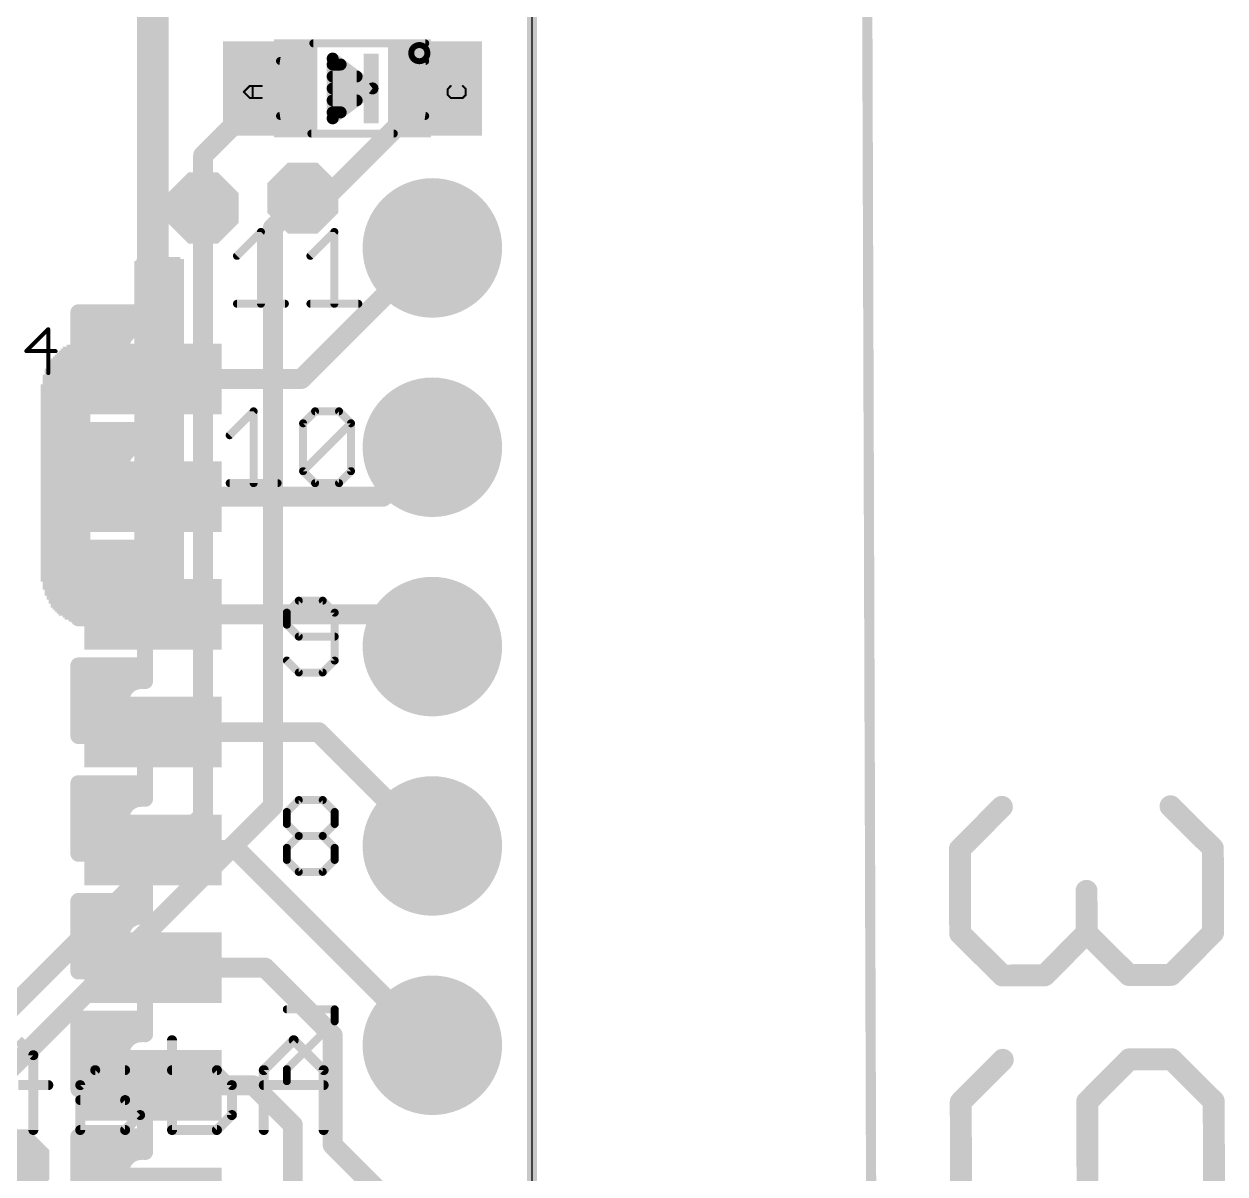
# Model space of a CAD drawing. Extents: x -8.4 to 31.7, y -7.2 to 47.3.
# Drawn here: x 16.39 to 31.69, y 21.22 to 35.87 of the extents above; entities that cross this region are included whole.
import ezdxf

# ---------------------------------------------------------------- set-up
doc = ezdxf.new("R2010")
doc.units = 0
for name, color, linetype in [('1', 12, 'CONTINUOUS'), ('16', 132, 'CONTINUOUS'), ('17', 110, 'CONTINUOUS'), ('18', 110, 'CONTINUOUS'), ('20', 53, 'CONTINUOUS'), ('21', 4, 'CONTINUOUS'), ('22', 6, 'CONTINUOUS'), ('51', 253, 'CONTINUOUS')]:
    doc.layers.add(name, color=color, linetype=linetype)

# ---------------------------------------------------------------- blocks, each defined once
blk = doc.blocks.new('RECT')
blk.add_solid([(-0.5, -0.5), (0.5, -0.5), (-0.5, 0.5), (0.5, 0.5)])
blk = doc.blocks.new('ROUNDP')
at = {"const_width": 0.5}
blk.add_lwpolyline([(0, -0.25, 1), (0, 0.25, 1), (0, -0.25)], format="xyb", dxfattribs=at)
blk = doc.blocks.new('OCTAGONV')
at = {"const_width": 0.5}
blk.add_lwpolyline([(-0.25, -0.1036), (-0.25, 0.1036), (-0.1036, 0.25), (0.1036, 0.25), (0.25, 0.1036), (0.25, -0.1036), (0.1036, -0.25), (-0.1036, -0.25), (-0.25, -0.1036), (-0.25, 0.1036)], dxfattribs=at)

msp = doc.modelspace()

# ---------------------------------------------------------------- linework, layer by layer
at = {"layer": '1', "const_width": 0.254}
for points in [[(21.59, 35.306), (21.59, 35.272)], [(21.624, 35.238), (21.59, 35.272)], [(21.624, 35.052), (21.624, 35.238)], [(18.669, 34.197), (19.524, 35.052)], [(20.227, 33.655), (21.624, 35.052)], [(18.669, 33.528), (18.669, 34.197)], [(19.939, 33.655), (20.227, 33.655)], [(19.92, 31.35), (21.59, 33.02)], [(19.92, 31.35), (18.03, 31.35)], [(20.96, 29.85), (21.59, 30.48)], [(18.03, 29.85), (20.96, 29.85)], [(18.03, 28.35), (21.18, 28.35)], [(21.18, 28.35), (21.59, 27.94)], [(18.03, 26.85), (20.14, 26.85)], [(20.14, 26.85), (21.59, 25.4)], [(21.59, 25.654), (21.59, 25.4)], [(18.03, 25.35), (19.1, 25.35)], [(19.1, 25.35), (21.59, 22.86)], [(18.03, 23.85), (19.457, 23.85)], [(19.457, 23.85), (20.32, 22.987)], [(20.32, 22.987), (20.32, 21.59)], [(18.03, 22.35), (19.306, 22.35)], [(19.306, 22.35), (19.812, 21.844)], [(19.812, 21.844), (19.812, 20.32)], [(20.32, 21.59), (21.59, 20.32)], [(16.742, 20.85), (16.256, 21.336)]]:
    msp.add_lwpolyline(points, dxfattribs=at)
at = {"layer": '1', "const_width": 0.127}
for points in [[(21.6535, 35.306, 1), (21.5265, 35.306)], [(21.6349, 35.3169, 1), (21.5451, 35.2271)], [(21.6875, 35.238, 1), (21.5605, 35.238)], [(21.5265, 35.272, 1), (21.6535, 35.272)], [(21.5791, 35.1931, 1), (21.6689, 35.2829)], [(19.5689, 35.0071, 1), (19.4791, 35.0969)], [(21.5605, 35.052, 1), (21.6875, 35.052)], [(21.6689, 35.0071, 1), (21.5791, 35.0969)], [(18.7325, 34.197, 1), (18.6055, 34.197)], [(18.6241, 34.2419, 1), (18.7139, 34.1521)], [(19.939, 33.7185, 1), (19.939, 33.5915)], [(20.1821, 33.6999, 1), (20.2719, 33.6101)], [(20.227, 33.5915, 1), (20.227, 33.7185)], [(18.6055, 33.528, 1), (18.7325, 33.528)], [(21.6349, 32.9751, 1), (21.5451, 33.0649)], [(18.03, 31.4135, 1), (18.03, 31.2865)], [(19.8751, 31.3949, 1), (19.9649, 31.3051)], [(19.92, 31.2865, 1), (19.92, 31.4135)], [(21.6349, 30.4351, 1), (21.5451, 30.5249)], [(18.03, 29.9135, 1), (18.03, 29.7865)], [(20.9151, 29.8949, 1), (21.0049, 29.8051)], [(20.96, 29.7865, 1), (20.96, 29.9135)], [(18.03, 28.4135, 1), (18.03, 28.2865)], [(21.2249, 28.3949, 1), (21.1351, 28.3051)], [(21.18, 28.2865, 1), (21.18, 28.4135)], [(21.5451, 27.8951, 1), (21.6349, 27.9849)], [(18.03, 26.9135, 1), (18.03, 26.7865)], [(20.1849, 26.8949, 1), (20.0951, 26.8051)], [(20.14, 26.7865, 1), (20.14, 26.9135)], [(21.6535, 25.654, 1), (21.5265, 25.654)], [(18.03, 25.4135, 1), (18.03, 25.2865)], [(19.1449, 25.3949, 1), (19.0551, 25.3051)], [(19.1, 25.2865, 1), (19.1, 25.4135)], [(21.5265, 25.4, 1), (21.6535, 25.4)], [(21.5451, 25.3551, 1), (21.6349, 25.4449)], [(18.03, 23.9135, 1), (18.03, 23.7865)], [(19.5019, 23.8949, 1), (19.4121, 23.8051)], [(19.457, 23.7865, 1), (19.457, 23.9135)], [(20.3835, 22.987, 1), (20.2565, 22.987)], [(20.2751, 22.9421, 1), (20.3649, 23.0319)], [(21.5451, 22.8151, 1), (21.6349, 22.9049)], [(18.03, 22.4135, 1), (18.03, 22.2865)], [(19.3509, 22.3949, 1), (19.2611, 22.3051)], [(19.306, 22.2865, 1), (19.306, 22.4135)], [(19.8755, 21.844, 1), (19.7485, 21.844)], [(19.7671, 21.7991, 1), (19.8569, 21.8889)], [(20.3649, 21.6349, 1), (20.2751, 21.5451)], [(20.2565, 21.59, 1), (20.3835, 21.59)]]:
    msp.add_lwpolyline(points, format="xyb", dxfattribs=at)
at = {"layer": '16', "const_width": 0.254}
for points in [[(19.939, 33.655), (19.558, 33.274)], [(18.669, 25.781), (18.669, 33.528)], [(19.558, 33.274), (19.558, 25.908)], [(19.558, 25.908), (15.24, 21.59)], [(18.669, 25.781), (13.589, 20.701)]]:
    msp.add_lwpolyline(points, dxfattribs=at)
at = {"layer": '16', "const_width": 0.127}
for points in [[(19.9839, 33.6101, 1), (19.8941, 33.6999)], [(18.7325, 33.528, 1), (18.6055, 33.528)], [(19.6215, 33.274, 1), (19.4945, 33.274)], [(19.5131, 33.3189, 1), (19.6029, 33.2291)], [(19.6029, 25.8631, 1), (19.5131, 25.9529)], [(18.7139, 25.7361, 1), (18.6241, 25.8259)], [(19.4945, 25.908, 1), (19.6215, 25.908)], [(18.6055, 25.781, 1), (18.7325, 25.781)]]:
    msp.add_lwpolyline(points, format="xyb", dxfattribs=at)
at = {"layer": '20'}
msp.add_line((22.86, 1.905), (22.86, 37.465), dxfattribs=at)
at = {"layer": '21'}
for points, const_width in [([(18.13, 39.4), (18.13, 32.1)], 0.2032), ([(20.828, 35.052), (20.32, 35.433)], 0.1524), ([(20.32, 35.433), (20.32, 34.671)], 0.1524), ([(20.32, 35.3568), (20.4216, 35.3568)], 0.1524), ([(20.32, 35.2044), (20.6248, 35.2044)], 0.1524), ([(20.32, 34.671), (20.828, 35.052)], 0.1524), ([(20.32, 35.052), (20.828, 35.052)], 0.1524), ([(20.32, 34.8996), (20.6248, 34.8996)], 0.1524), ([(20.32, 34.7472), (20.4216, 34.7472)], 0.1524), ([(19.1008, 32.9189), (19.4059, 33.224)], 0.1016), ([(19.4059, 33.224), (19.4059, 32.3088)], 0.1016), ([(20.0363, 32.9189), (20.3414, 33.224)], 0.1016), ([(20.3414, 33.224), (20.3414, 32.3088)], 0.1016), ([(19.1008, 32.3088), (19.7109, 32.3088)], 0.1016), ([(20.0363, 32.3088), (20.6464, 32.3088)], 0.1016), ([(19.0078, 30.6329), (19.3128, 30.938)], 0.1016), ([(19.3128, 30.938), (19.3128, 30.0228)], 0.1016), ([(19.9433, 30.7855), (20.0958, 30.938)], 0.1016), ([(20.0958, 30.938), (20.4009, 30.938)], 0.1016), ([(20.4009, 30.938), (20.5534, 30.7855)], 0.1016), ([(19.9433, 30.1753), (19.9433, 30.7855)], 0.1016), ([(19.9433, 30.1753), (20.5534, 30.7855)], 0.1016), ([(20.5534, 30.7855), (20.5534, 30.1753)], 0.1016), ([(20.0958, 30.0228), (19.9433, 30.1753)], 0.1016), ([(20.5534, 30.1753), (20.4009, 30.0228)], 0.1016), ([(19.0078, 30.0228), (19.6179, 30.0228)], 0.1016), ([(20.4009, 30.0228), (20.0958, 30.0228)], 0.1016), ([(19.8883, 28.525), (19.7358, 28.3725)], 0.1016), ([(20.1934, 28.525), (19.8883, 28.525)], 0.1016), ([(20.3459, 28.3725), (20.1934, 28.525)], 0.1016), ([(19.7358, 28.3725), (19.7358, 28.2199)], 0.1016), ([(20.3459, 27.7623), (20.3459, 28.3725)], 0.1016), ([(19.7358, 28.2199), (19.8883, 28.0674)], 0.1016), ([(19.8883, 28.0674), (20.3459, 28.0674)], 0.1016), ([(19.7358, 27.7623), (19.8883, 27.6098)], 0.1016), ([(20.1934, 27.6098), (20.3459, 27.7623)], 0.1016), ([(19.8883, 27.6098), (20.1934, 27.6098)], 0.1016), ([(19.7358, 25.8325), (19.8883, 25.985)], 0.1016), ([(19.8883, 25.985), (20.1934, 25.985)], 0.1016), ([(20.1934, 25.985), (20.3459, 25.8325)], 0.1016), ([(19.7358, 25.6799), (19.7358, 25.8325)], 0.1016), ([(20.3459, 25.8325), (20.3459, 25.6799)], 0.1016), ([(19.8883, 25.5274), (19.7358, 25.6799)], 0.1016), ([(20.3459, 25.6799), (20.1934, 25.5274)], 0.1016), ([(19.7358, 25.3749), (19.8883, 25.5274)], 0.1016), ([(19.8883, 25.5274), (20.1934, 25.5274)], 0.1016), ([(20.1934, 25.5274), (20.3459, 25.3749)], 0.1016), ([(19.7358, 25.2223), (19.7358, 25.3749)], 0.1016), ([(20.3459, 25.3749), (20.3459, 25.2223)], 0.1016), ([(19.8883, 25.0698), (19.7358, 25.2223)], 0.1016), ([(20.3459, 25.2223), (20.1934, 25.0698)], 0.1016), ([(20.1934, 25.0698), (19.8883, 25.0698)], 0.1016), ([(19.7358, 23.318), (20.3459, 23.318)], 0.1016), ([(20.3459, 23.318), (20.3459, 23.1654)], 0.1016), ([(20.3459, 23.1654), (19.7358, 22.5553)], 0.1016), ([(19.7358, 22.5553), (19.7358, 22.4028)], 0.1016)]:
    msp.add_lwpolyline(points, dxfattribs=dict(at, const_width=const_width))
for points, const_width in [([(20.3429, 35.4635, 1), (20.2971, 35.4025)], 0.0762), ([(20.3581, 35.433, 1), (20.2819, 35.433)], 0.0762), ([(20.32, 35.3949, 1), (20.32, 35.3187)], 0.0762), ([(20.4216, 35.3187, 1), (20.4216, 35.3949)], 0.0762), ([(20.32, 35.2425, 1), (20.32, 35.1663)], 0.0762), ([(20.6248, 35.1663, 1), (20.6248, 35.2425)], 0.0762), ([(20.32, 35.0901, 1), (20.32, 35.0139)], 0.0762), ([(20.8509, 35.0215, 1), (20.8051, 35.0825)], 0.0762), ([(20.8051, 35.0215, 1), (20.8509, 35.0825)], 0.0762), ([(20.828, 35.0139, 1), (20.828, 35.0901)], 0.0762), ([(20.32, 34.9377, 1), (20.32, 34.8615)], 0.0762), ([(20.6248, 34.8615, 1), (20.6248, 34.9377)], 0.0762), ([(20.32, 34.7853, 1), (20.32, 34.7091)], 0.0762), ([(20.2971, 34.7015, 1), (20.3429, 34.6405)], 0.0762), ([(20.4216, 34.7091, 1), (20.4216, 34.7853)], 0.0762), ([(20.2819, 34.671, 1), (20.3581, 34.671)], 0.0762), ([(19.4313, 33.224, 1), (19.3805, 33.224)], 0.0508), ([(19.4238, 33.206, 1), (19.3879, 33.2419)], 0.0508), ([(20.3668, 33.224, 1), (20.316, 33.224)], 0.0508), ([(20.3593, 33.206, 1), (20.3234, 33.2419)], 0.0508), ([(19.0828, 32.9369, 1), (19.1188, 32.901)], 0.0508), ([(20.0184, 32.9369, 1), (20.0543, 32.901)], 0.0508), ([(19.1008, 32.3342, 1), (19.1008, 32.2834)], 0.0508), ([(19.3805, 32.3088, 1), (19.4313, 32.3088)], 0.0508), ([(19.7109, 32.2834, 1), (19.7109, 32.3342)], 0.0508), ([(20.0363, 32.3342, 1), (20.0363, 32.2834)], 0.0508), ([(20.316, 32.3088, 1), (20.3668, 32.3088)], 0.0508), ([(20.6464, 32.2834, 1), (20.6464, 32.3342)], 0.0508), ([(18.0792, 32.1, 1), (18.1808, 32.1)], 0.1016), ([(19.3382, 30.938, 1), (19.2874, 30.938)], 0.0508), ([(19.3308, 30.92, 1), (19.2949, 30.9559)], 0.0508), ([(20.0958, 30.9634, 1), (20.0958, 30.9126)], 0.0508), ([(20.1138, 30.92, 1), (20.0778, 30.9559)], 0.0508), ([(20.4188, 30.9559, 1), (20.3829, 30.92)], 0.0508), ([(20.4009, 30.9126, 1), (20.4009, 30.9634)], 0.0508), ([(19.9687, 30.7855, 1), (19.9179, 30.7855)], 0.0508), ([(19.9253, 30.8034, 1), (19.9612, 30.7675)], 0.0508), ([(20.5788, 30.7855, 1), (20.528, 30.7855)], 0.0508), ([(20.5714, 30.7675, 1), (20.5354, 30.8034)], 0.0508), ([(20.5354, 30.7675, 1), (20.5714, 30.8034)], 0.0508), ([(18.9898, 30.6509, 1), (19.0257, 30.615)], 0.0508), ([(19.9612, 30.1933, 1), (19.9253, 30.1574)], 0.0508), ([(19.9253, 30.1933, 1), (19.9612, 30.1574)], 0.0508), ([(19.9179, 30.1753, 1), (19.9687, 30.1753)], 0.0508), ([(20.528, 30.1753, 1), (20.5788, 30.1753)], 0.0508), ([(20.5714, 30.1574, 1), (20.5354, 30.1933)], 0.0508), ([(19.0078, 30.0482, 1), (19.0078, 29.9974)], 0.0508), ([(19.2874, 30.0228, 1), (19.3382, 30.0228)], 0.0508), ([(19.6179, 29.9974, 1), (19.6179, 30.0482)], 0.0508), ([(20.0958, 30.0482, 1), (20.0958, 29.9974)], 0.0508), ([(20.0778, 30.0048, 1), (20.1138, 30.0408)], 0.0508), ([(20.3829, 30.0408, 1), (20.4188, 30.0048)], 0.0508), ([(20.4009, 29.9974, 1), (20.4009, 30.0482)], 0.0508), ([(19.8883, 28.5504, 1), (19.8883, 28.4996)], 0.0508), ([(19.9063, 28.507, 1), (19.8704, 28.5429)], 0.0508), ([(20.2114, 28.5429, 1), (20.1754, 28.507)], 0.0508), ([(20.1934, 28.4996, 1), (20.1934, 28.5504)], 0.0508), ([(19.7612, 28.3725, 1), (19.7104, 28.3725)], 0.0508), ([(19.7178, 28.3904, 1), (19.7538, 28.3545)], 0.0508), ([(20.3713, 28.3725, 1), (20.3205, 28.3725)], 0.0508), ([(20.328, 28.3545, 1), (20.3639, 28.3904)], 0.0508), ([(19.7538, 28.2379, 1), (19.7178, 28.202)], 0.0508), ([(19.7104, 28.2199, 1), (19.7612, 28.2199)], 0.0508), ([(19.8883, 28.0928, 1), (19.8883, 28.042)], 0.0508), ([(19.8704, 28.0494, 1), (19.9063, 28.0854)], 0.0508), ([(20.3459, 28.042, 1), (20.3459, 28.0928)], 0.0508), ([(19.7538, 27.7803, 1), (19.7178, 27.7444)], 0.0508), ([(20.3205, 27.7623, 1), (20.3713, 27.7623)], 0.0508), ([(20.3639, 27.7444, 1), (20.328, 27.7803)], 0.0508), ([(19.8883, 27.6352, 1), (19.8883, 27.5844)], 0.0508), ([(19.8704, 27.5918, 1), (19.9063, 27.6278)], 0.0508), ([(20.1754, 27.6278, 1), (20.2114, 27.5918)], 0.0508), ([(20.1934, 27.5844, 1), (20.1934, 27.6352)], 0.0508), ([(19.8883, 26.0104, 1), (19.8883, 25.9596)], 0.0508), ([(19.9063, 25.967, 1), (19.8704, 26.0029)], 0.0508), ([(20.2114, 26.0029, 1), (20.1754, 25.967)], 0.0508), ([(20.1934, 25.9596, 1), (20.1934, 26.0104)], 0.0508), ([(19.7612, 25.8325, 1), (19.7104, 25.8325)], 0.0508), ([(19.7178, 25.8504, 1), (19.7538, 25.8145)], 0.0508), ([(20.3713, 25.8325, 1), (20.3205, 25.8325)], 0.0508), ([(20.328, 25.8145, 1), (20.3639, 25.8504)], 0.0508), ([(19.7538, 25.6979, 1), (19.7178, 25.662)], 0.0508), ([(20.3639, 25.662, 1), (20.328, 25.6979)], 0.0508), ([(19.7104, 25.6799, 1), (19.7612, 25.6799)], 0.0508), ([(19.8883, 25.5528, 1), (19.8883, 25.502)], 0.0508), ([(19.9063, 25.5094, 1), (19.8704, 25.5454)], 0.0508), ([(19.8704, 25.5094, 1), (19.9063, 25.5454)], 0.0508), ([(20.2114, 25.5454, 1), (20.1754, 25.5094)], 0.0508), ([(20.1754, 25.5454, 1), (20.2114, 25.5094)], 0.0508), ([(20.1934, 25.502, 1), (20.1934, 25.5528)], 0.0508), ([(20.3205, 25.6799, 1), (20.3713, 25.6799)], 0.0508), ([(19.7612, 25.3749, 1), (19.7104, 25.3749)], 0.0508), ([(19.7178, 25.3928, 1), (19.7538, 25.3569)], 0.0508), ([(20.3713, 25.3749, 1), (20.3205, 25.3749)], 0.0508), ([(20.328, 25.3569, 1), (20.3639, 25.3928)], 0.0508), ([(19.7538, 25.2403, 1), (19.7178, 25.2044)], 0.0508), ([(20.3639, 25.2044, 1), (20.328, 25.2403)], 0.0508), ([(19.7104, 25.2223, 1), (19.7612, 25.2223)], 0.0508), ([(19.8883, 25.0952, 1), (19.8883, 25.0444)], 0.0508), ([(19.8704, 25.0518, 1), (19.9063, 25.0878)], 0.0508), ([(20.1754, 25.0878, 1), (20.2114, 25.0518)], 0.0508), ([(20.1934, 25.0444, 1), (20.1934, 25.0952)], 0.0508), ([(20.3205, 25.2223, 1), (20.3713, 25.2223)], 0.0508), ([(19.7358, 23.3434, 1), (19.7358, 23.2926)], 0.0508), ([(20.3713, 23.318, 1), (20.3205, 23.318)], 0.0508), ([(20.3459, 23.2926, 1), (20.3459, 23.3434)], 0.0508), ([(20.3205, 23.1654, 1), (20.3713, 23.1654)], 0.0508), ([(20.3639, 23.1475, 1), (20.328, 23.1834)], 0.0508), ([(19.7612, 22.5553, 1), (19.7104, 22.5553)], 0.0508), ([(19.7178, 22.5733, 1), (19.7538, 22.5374)], 0.0508), ([(19.7104, 22.4028, 1), (19.7612, 22.4028)], 0.0508)]:
    msp.add_lwpolyline(points, format="xyb", dxfattribs=dict(at, const_width=const_width))
at = {"layer": '22', "const_width": 0.127}
for points in [[(16.506, 22.7338), (16.3154, 22.9245)], [(18.2728, 22.9245), (18.2728, 21.7805)], [(19.8236, 22.9245), (19.4422, 22.5432)], [(20.2049, 22.5432), (19.8236, 22.9245)], [(16.506, 21.7805), (16.506, 22.7338)], [(17.2941, 22.5432), (17.1035, 22.3525)], [(17.6754, 22.5432), (17.2941, 22.5432)], [(18.8448, 22.5432), (18.2728, 22.5432)], [(19.0355, 22.3525), (18.8448, 22.5432)], [(19.4422, 22.5432), (19.4422, 21.7805)], [(20.2049, 21.7805), (20.2049, 22.5432)], [(16.6967, 22.3525), (16.3154, 22.3525)], [(17.1035, 22.3525), (17.1035, 21.7805)], [(19.0355, 21.9712), (19.0355, 22.3525)], [(20.2049, 22.3525), (19.4422, 22.3525)], [(17.6754, 22.1618), (17.1035, 22.1618)], [(17.8661, 21.9712), (17.6754, 22.1618)], [(17.6754, 21.7805), (17.8661, 21.9712)], [(18.8448, 21.7805), (19.0355, 21.9712)], [(17.1035, 21.7805), (17.6754, 21.7805)], [(18.2728, 21.7805), (18.8448, 21.7805)]]:
    msp.add_lwpolyline(points, dxfattribs=at)
at = {"layer": '22', "const_width": 0.0635}
for points in [[(18.3046, 22.9245, 1), (18.2411, 22.9245)], [(19.846, 22.9469, 1), (19.8011, 22.902)], [(19.846, 22.902, 1), (19.8011, 22.9469)], [(16.5378, 22.7338, 1), (16.4743, 22.7338)], [(16.4836, 22.7114, 1), (16.5285, 22.7563)], [(17.2941, 22.5749, 1), (17.2941, 22.5114)], [(17.3166, 22.5207, 1), (17.2717, 22.5656)], [(17.6754, 22.5114, 1), (17.6754, 22.5749)], [(18.2728, 22.5749, 1), (18.2728, 22.5114)], [(18.8673, 22.5656, 1), (18.8224, 22.5207)], [(18.8448, 22.5114, 1), (18.8448, 22.5749)], [(19.474, 22.5432, 1), (19.4105, 22.5432)], [(19.4198, 22.5656, 1), (19.4647, 22.5207)], [(20.2366, 22.5432, 1), (20.1731, 22.5432)], [(20.1824, 22.5207, 1), (20.2273, 22.5656)], [(16.6967, 22.3207, 1), (16.6967, 22.3842)], [(17.1352, 22.3525, 1), (17.0717, 22.3525)], [(17.081, 22.3749, 1), (17.1259, 22.33)], [(19.0672, 22.3525, 1), (19.0037, 22.3525)], [(19.013, 22.33, 1), (19.0579, 22.3749)], [(19.4422, 22.3842, 1), (19.4422, 22.3207)], [(20.2049, 22.3207, 1), (20.2049, 22.3842)], [(17.1035, 22.1936, 1), (17.1035, 22.1301)], [(17.6979, 22.1843, 1), (17.653, 22.1394)], [(17.6754, 22.1301, 1), (17.6754, 22.1936)], [(17.8886, 21.9487, 1), (17.8436, 21.9936)], [(17.8436, 21.9487, 1), (17.8886, 21.9936)], [(19.0037, 21.9712, 1), (19.0672, 21.9712)], [(19.0579, 21.9487, 1), (19.013, 21.9936)], [(16.4743, 21.7805, 1), (16.5378, 21.7805)], [(17.0717, 21.7805, 1), (17.1352, 21.7805)], [(17.1035, 21.8122, 1), (17.1035, 21.7488)], [(17.653, 21.803, 1), (17.6979, 21.758)], [(17.6754, 21.7488, 1), (17.6754, 21.8122)], [(18.2411, 21.7805, 1), (18.3046, 21.7805)], [(18.2728, 21.8122, 1), (18.2728, 21.7488)], [(18.8224, 21.803, 1), (18.8673, 21.758)], [(18.8448, 21.7488, 1), (18.8448, 21.8122)], [(19.4105, 21.7805, 1), (19.474, 21.7805)], [(20.1731, 21.7805, 1), (20.2366, 21.7805)]]:
    msp.add_lwpolyline(points, format="xyb", dxfattribs=at)
at = {"layer": '51'}
for points, const_width in [([(22.86, 1.905), (22.86, 44.749)], 0.13), ([(27.1214, 39.3863), (27.248, 0.1463)], 0.13), ([(17.93, 38.85), (17.93, 32)], 0.2032), ([(20.074, 35.627), (21.499, 35.627)], 0.1016), ([(19.1865, 35.0071), (19.2628, 35.0834)], 0.0254), ([(19.2628, 35.0834), (19.4153, 35.0834)], 0.0254), ([(19.3009, 34.9308), (19.3009, 35.0834)], 0.0254), ([(21.8246, 35.0834), (21.7865, 35.0452)], 0.0254), ([(21.7865, 35.0452), (21.7865, 34.969)], 0.0254), ([(22.0153, 35.0452), (21.9772, 35.0834)], 0.0254), ([(22.0153, 34.969), (22.0153, 35.0452)], 0.0254), ([(19.2628, 34.9308), (19.1865, 35.0071)], 0.0254), ([(19.4153, 34.9308), (19.2628, 34.9308)], 0.0254), ([(21.7865, 34.969), (21.8246, 34.9308)], 0.0254), ([(21.8246, 34.9308), (21.9772, 34.9308)], 0.0254), ([(21.9772, 34.9308), (22.0153, 34.969)], 0.0254), ([(21.099, 34.477), (20.049, 34.477)], 0.1016), ([(17.08, 31.3), (17.08, 32.2)], 0.2032), ([(17.08, 32.2), (17.88, 32.2)], 0.2032), ([(17.88, 32.2), (17.88, 32)], 0.2032), ([(16.6963, 31.9847), (16.4167, 31.705)], 0.0508), ([(16.6963, 31.4254), (16.6963, 31.9847)], 0.0508), ([(16.4167, 31.705), (16.7896, 31.705)], 0.0508), ([(17.88, 31.5), (17.88, 31.3)], 0.2032), ([(17.93, 31.5), (17.93, 30.5)], 0.2032), ([(17.88, 31.3), (17.08, 31.3)], 0.2032), ([(17.08, 29.8), (17.08, 30.7)], 0.2032), ([(17.08, 30.7), (17.88, 30.7)], 0.2032), ([(17.88, 30.7), (17.88, 30.5)], 0.2032), ([(17.88, 30), (17.88, 29.8)], 0.2032), ([(17.93, 30), (17.93, 29)], 0.2032), ([(17.88, 29.8), (17.08, 29.8)], 0.2032), ([(17.08, 28.3), (17.08, 29.2)], 0.2032), ([(17.08, 29.2), (17.88, 29.2)], 0.2032), ([(17.88, 29.2), (17.88, 29)], 0.2032), ([(17.88, 28.5), (17.88, 28.3)], 0.2032), ([(17.93, 28.5), (17.93, 27.5)], 0.2032), ([(17.88, 28.3), (17.08, 28.3)], 0.2032), ([(17.08, 26.8), (17.08, 27.7)], 0.2032), ([(17.08, 27.7), (17.88, 27.7)], 0.2032), ([(17.88, 27.7), (17.88, 27.5)], 0.2032), ([(17.88, 27), (17.88, 26.8)], 0.2032), ([(17.93, 27), (17.93, 26)], 0.2032), ([(17.88, 26.8), (17.08, 26.8)], 0.2032), ([(17.08, 25.3), (17.08, 26.2)], 0.2032), ([(17.08, 26.2), (17.88, 26.2)], 0.2032), ([(17.88, 26.2), (17.88, 26)], 0.2032), ([(28.3115, 25.3591), (28.8469, 25.8982)], 0.2794), ([(30.9958, 25.9057), (31.5349, 25.3703)], 0.2794), ([(17.88, 25.5), (17.88, 25.3)], 0.2032), ([(17.93, 25.5), (17.93, 24.5)], 0.2032), ([(28.3153, 24.2846), (28.3115, 25.3591)], 0.2794), ([(31.5349, 25.3703), (31.5386, 24.2959)], 0.2794), ([(17.88, 25.3), (17.08, 25.3)], 0.2032), ([(29.927, 24.2903), (29.9251, 24.8275)], 0.2794), ([(17.08, 23.8), (17.08, 24.7)], 0.2032), ([(17.08, 24.7), (17.88, 24.7)], 0.2032), ([(17.88, 24.7), (17.88, 24.5)], 0.2032), ([(28.8544, 23.7493), (28.3153, 24.2846)], 0.2794), ([(29.927, 24.2903), (29.3916, 23.7512)], 0.2794), ([(30.4661, 23.7549), (29.927, 24.2903)], 0.2794), ([(31.5386, 24.2959), (31.0033, 23.7568)], 0.2794), ([(17.88, 24), (17.88, 23.8)], 0.2032), ([(17.93, 24), (17.93, 23)], 0.2032), ([(17.88, 23.8), (17.08, 23.8)], 0.2032), ([(29.3916, 23.7512), (28.8544, 23.7493)], 0.2794), ([(31.0033, 23.7568), (30.4661, 23.7549)], 0.2794), ([(17.08, 22.3), (17.08, 23.2)], 0.2032), ([(17.08, 23.2), (17.88, 23.2)], 0.2032), ([(17.88, 23.2), (17.88, 23)], 0.2032), ([(28.8581, 22.6754), (28.3228, 22.1363)], 0.2794), ([(30.4698, 22.6811), (29.9345, 22.142)], 0.2794), ([(31.007, 22.6829), (30.4698, 22.6811)], 0.2794), ([(31.5461, 22.1476), (31.007, 22.6829)], 0.2794), ([(17.88, 22.5), (17.88, 22.3)], 0.2032), ([(17.93, 22.5), (17.93, 21.5)], 0.2032), ([(17.88, 22.3), (17.08, 22.3)], 0.2032), ([(28.3228, 22.1363), (28.3265, 21.0619)], 0.2794), ([(29.9345, 22.142), (29.9401, 20.5303)], 0.2794), ([(31.5499, 21.0732), (31.5461, 22.1476)], 0.2794), ([(17.08, 20.8), (17.08, 21.7)], 0.2032), ([(17.08, 21.7), (17.88, 21.7)], 0.2032), ([(17.88, 21.7), (17.88, 21.5)], 0.2032)]:
    msp.add_lwpolyline(points, dxfattribs=dict(at, const_width=const_width))
for points, const_width in [([(20.074, 35.6524, 1), (20.074, 35.6016)], 0.0508), ([(21.499, 35.6016, 1), (21.499, 35.6524)], 0.0508), ([(21.424, 35.399, 1), (21.424, 35.605, 1), (21.424, 35.399)], 0.0762), ([(19.649, 34.702, 0.8571), (19.649, 35.402)], 0.1016), ([(19.6529, 35.4271, 1), (19.6451, 35.3769)], 0.0508), ([(21.499, 35.402, 0.8571), (21.499, 34.702)], 0.1016), ([(21.5029, 35.3769, 1), (21.4951, 35.4271)], 0.0508), ([(19.2628, 35.0897, 1), (19.2628, 35.077)], 0.0127), ([(19.2673, 35.0789, 1), (19.2583, 35.0878)], 0.0127), ([(19.3073, 35.0834, 1), (19.2946, 35.0834)], 0.0127), ([(19.4153, 35.077, 1), (19.4153, 35.0897)], 0.0127), ([(21.7929, 35.0452, 1), (21.7802, 35.0452)], 0.0127), ([(21.782, 35.0497, 1), (21.791, 35.0407)], 0.0127), ([(21.8291, 35.0789, 1), (21.8201, 35.0878)], 0.0127), ([(21.9817, 35.0878, 1), (21.9727, 35.0789)], 0.0127), ([(22.0217, 35.0452, 1), (22.0089, 35.0452)], 0.0127), ([(22.0108, 35.0407, 1), (22.0198, 35.0497)], 0.0127), ([(19.191, 35.0116, 1), (19.182, 35.0026)], 0.0127), ([(19.182, 35.0116, 1), (19.191, 35.0026)], 0.0127), ([(19.2628, 34.9372, 1), (19.2628, 34.9245)], 0.0127), ([(19.2583, 34.9263, 1), (19.2673, 34.9353)], 0.0127), ([(19.2946, 34.9308, 1), (19.3073, 34.9308)], 0.0127), ([(19.4153, 34.9245, 1), (19.4153, 34.9372)], 0.0127), ([(21.791, 34.9734, 1), (21.782, 34.9645)], 0.0127), ([(21.7802, 34.969, 1), (21.7929, 34.969)], 0.0127), ([(21.8246, 34.9372, 1), (21.8246, 34.9245)], 0.0127), ([(21.8201, 34.9263, 1), (21.8291, 34.9353)], 0.0127), ([(21.9727, 34.9353, 1), (21.9817, 34.9263)], 0.0127), ([(21.9772, 34.9245, 1), (21.9772, 34.9372)], 0.0127), ([(22.0089, 34.969, 1), (22.0217, 34.969)], 0.0127), ([(22.0198, 34.9645, 1), (22.0108, 34.9734)], 0.0127), ([(19.6451, 34.7271, 1), (19.6529, 34.6769)], 0.0508), ([(21.4951, 34.6769, 1), (21.5029, 34.7271)], 0.0508), ([(20.049, 34.5024, 1), (20.049, 34.4516)], 0.0508), ([(21.099, 34.4516, 1), (21.099, 34.5024)], 0.0508), ([(17.1308, 32.2, 1), (17.0292, 32.2)], 0.1016), ([(17.08, 32.2508, 1), (17.08, 32.1492)], 0.1016), ([(17.9308, 32.2, 1), (17.8292, 32.2)], 0.1016), ([(17.88, 32.1492, 1), (17.88, 32.2508)], 0.1016), ([(16.709, 31.9847, 1), (16.6836, 31.9847)], 0.0254), ([(16.7053, 31.9757, 1), (16.6874, 31.9937)], 0.0254), ([(17.88, 32, 0.4142), (17.63, 31.75)], 0.2032), ([(17.8292, 32, 1), (17.9308, 32)], 0.1016), ([(17.8792, 32, 1), (17.9808, 32)], 0.1016), ([(17.88, 31.9492, 1), (17.88, 32.0508)], 0.1016), ([(17.63, 31.75, 0.4142), (17.88, 31.5)], 0.2032), ([(17.6808, 31.75, 1), (17.5792, 31.75)], 0.1016), ([(16.4167, 31.7177, 1), (16.4167, 31.6923)], 0.0254), ([(16.4077, 31.714, 1), (16.4257, 31.6961)], 0.0254), ([(16.7896, 31.6923, 1), (16.7896, 31.7177)], 0.0254), ([(17.5792, 31.75, 1), (17.6808, 31.75)], 0.1016), ([(17.9308, 31.5, 1), (17.8292, 31.5)], 0.1016), ([(17.9808, 31.5, 1), (17.8792, 31.5)], 0.1016), ([(17.88, 31.4492, 1), (17.88, 31.5508)], 0.1016), ([(16.6836, 31.4254, 1), (16.709, 31.4254)], 0.0254), ([(17.08, 31.3508, 1), (17.08, 31.2492)], 0.1016), ([(17.88, 31.2492, 1), (17.88, 31.3508)], 0.1016), ([(17.0292, 31.3, 1), (17.1308, 31.3)], 0.1016), ([(17.8292, 31.3, 1), (17.9308, 31.3)], 0.1016), ([(17.1308, 30.7, 1), (17.0292, 30.7)], 0.1016), ([(17.08, 30.7508, 1), (17.08, 30.6492)], 0.1016), ([(17.9308, 30.7, 1), (17.8292, 30.7)], 0.1016), ([(17.88, 30.6492, 1), (17.88, 30.7508)], 0.1016), ([(17.88, 30.5, 0.4142), (17.63, 30.25)], 0.2032), ([(17.8292, 30.5, 1), (17.9308, 30.5)], 0.1016), ([(17.8792, 30.5, 1), (17.9808, 30.5)], 0.1016), ([(17.88, 30.4492, 1), (17.88, 30.5508)], 0.1016), ([(17.63, 30.25, 0.4142), (17.88, 30)], 0.2032), ([(17.6808, 30.25, 1), (17.5792, 30.25)], 0.1016), ([(17.5792, 30.25, 1), (17.6808, 30.25)], 0.1016), ([(17.9308, 30, 1), (17.8292, 30)], 0.1016), ([(17.9808, 30, 1), (17.8792, 30)], 0.1016), ([(17.88, 29.9492, 1), (17.88, 30.0508)], 0.1016), ([(17.08, 29.8508, 1), (17.08, 29.7492)], 0.1016), ([(17.0292, 29.8, 1), (17.1308, 29.8)], 0.1016), ([(17.8292, 29.8, 1), (17.9308, 29.8)], 0.1016), ([(17.88, 29.7492, 1), (17.88, 29.8508)], 0.1016), ([(17.1308, 29.2, 1), (17.0292, 29.2)], 0.1016), ([(17.08, 29.2508, 1), (17.08, 29.1492)], 0.1016), ([(17.9308, 29.2, 1), (17.8292, 29.2)], 0.1016), ([(17.88, 29.1492, 1), (17.88, 29.2508)], 0.1016), ([(17.88, 29, 0.4142), (17.63, 28.75)], 0.2032), ([(17.88, 28.9492, 1), (17.88, 29.0508)], 0.1016), ([(17.8292, 29, 1), (17.9308, 29)], 0.1016), ([(17.8792, 29, 1), (17.9808, 29)], 0.1016), ([(17.63, 28.75, 0.4142), (17.88, 28.5)], 0.2032), ([(17.6808, 28.75, 1), (17.5792, 28.75)], 0.1016), ([(17.5792, 28.75, 1), (17.6808, 28.75)], 0.1016), ([(17.9308, 28.5, 1), (17.8292, 28.5)], 0.1016), ([(17.9808, 28.5, 1), (17.8792, 28.5)], 0.1016), ([(17.88, 28.4492, 1), (17.88, 28.5508)], 0.1016), ([(17.08, 28.3508, 1), (17.08, 28.2492)], 0.1016), ([(17.0292, 28.3, 1), (17.1308, 28.3)], 0.1016), ([(17.8292, 28.3, 1), (17.9308, 28.3)], 0.1016), ([(17.88, 28.2492, 1), (17.88, 28.3508)], 0.1016), ([(17.1308, 27.7, 1), (17.0292, 27.7)], 0.1016), ([(17.08, 27.7508, 1), (17.08, 27.6492)], 0.1016), ([(17.9308, 27.7, 1), (17.8292, 27.7)], 0.1016), ([(17.88, 27.6492, 1), (17.88, 27.7508)], 0.1016), ([(17.88, 27.5, 0.4142), (17.63, 27.25)], 0.2032), ([(17.8292, 27.5, 1), (17.9308, 27.5)], 0.1016), ([(17.8792, 27.5, 1), (17.9808, 27.5)], 0.1016), ([(17.88, 27.4492, 1), (17.88, 27.5508)], 0.1016), ([(17.63, 27.25, 0.4142), (17.88, 27)], 0.2032), ([(17.6808, 27.25, 1), (17.5792, 27.25)], 0.1016), ([(17.5792, 27.25, 1), (17.6808, 27.25)], 0.1016), ([(17.9308, 27, 1), (17.8292, 27)], 0.1016), ([(17.9808, 27, 1), (17.8792, 27)], 0.1016), ([(17.88, 26.9492, 1), (17.88, 27.0508)], 0.1016), ([(17.08, 26.8508, 1), (17.08, 26.7492)], 0.1016), ([(17.0292, 26.8, 1), (17.1308, 26.8)], 0.1016), ([(17.8292, 26.8, 1), (17.9308, 26.8)], 0.1016), ([(17.88, 26.7492, 1), (17.88, 26.8508)], 0.1016), ([(17.1308, 26.2, 1), (17.0292, 26.2)], 0.1016), ([(17.08, 26.2508, 1), (17.08, 26.1492)], 0.1016), ([(17.9308, 26.2, 1), (17.8292, 26.2)], 0.1016), ([(17.88, 26.1492, 1), (17.88, 26.2508)], 0.1016), ([(17.88, 26, 0.4142), (17.63, 25.75)], 0.2032), ([(17.8292, 26, 1), (17.9308, 26)], 0.1016), ([(17.8792, 26, 1), (17.9808, 26)], 0.1016), ([(17.88, 25.9492, 1), (17.88, 26.0508)], 0.1016), ([(28.8965, 25.849, 1), (28.7973, 25.9474)], 0.1397), ([(31.045, 25.9552, 1), (30.9466, 25.8561)], 0.1397), ([(17.63, 25.75, 0.4142), (17.88, 25.5)], 0.2032), ([(17.6808, 25.75, 1), (17.5792, 25.75)], 0.1016), ([(17.5792, 25.75, 1), (17.6808, 25.75)], 0.1016), ([(17.9308, 25.5, 1), (17.8292, 25.5)], 0.1016), ([(17.9808, 25.5, 1), (17.8792, 25.5)], 0.1016), ([(17.88, 25.4492, 1), (17.88, 25.5508)], 0.1016), ([(28.3814, 25.3593, 1), (28.2417, 25.3588)], 0.1397), ([(28.262, 25.4083, 1), (28.3611, 25.3099)], 0.1397), ([(31.6047, 25.3706, 1), (31.465, 25.3701)], 0.1397), ([(31.4857, 25.3208, 1), (31.5841, 25.4199)], 0.1397), ([(17.08, 25.3508, 1), (17.08, 25.2492)], 0.1016), ([(17.0292, 25.3, 1), (17.1308, 25.3)], 0.1016), ([(17.8292, 25.3, 1), (17.9308, 25.3)], 0.1016), ([(17.88, 25.2492, 1), (17.88, 25.3508)], 0.1016), ([(29.9949, 24.8277, 1), (29.8552, 24.8272)], 0.1397), ([(17.1308, 24.7, 1), (17.0292, 24.7)], 0.1016), ([(17.08, 24.7508, 1), (17.08, 24.6492)], 0.1016), ([(17.9308, 24.7, 1), (17.8292, 24.7)], 0.1016), ([(17.88, 24.6492, 1), (17.88, 24.7508)], 0.1016), ([(17.88, 24.5, 0.4142), (17.63, 24.25)], 0.2032), ([(17.8292, 24.5, 1), (17.9308, 24.5)], 0.1016), ([(17.8792, 24.5, 1), (17.9808, 24.5)], 0.1016), ([(17.88, 24.4492, 1), (17.88, 24.5508)], 0.1016), ([(17.63, 24.25, 0.4142), (17.88, 24)], 0.2032), ([(17.6808, 24.25, 1), (17.5792, 24.25)], 0.1016), ([(28.2454, 24.2844, 1), (28.3851, 24.2849)], 0.1397), ([(28.3645, 24.3342, 1), (28.2661, 24.2351)], 0.1397), ([(29.9762, 24.3398, 1), (29.8777, 24.2407)], 0.1397), ([(29.8571, 24.29, 1), (29.9968, 24.2905)], 0.1397), ([(29.9765, 24.241, 1), (29.8774, 24.3395)], 0.1397), ([(31.4688, 24.2956, 1), (31.6085, 24.2961)], 0.1397), ([(31.5882, 24.2467, 1), (31.4891, 24.3451)], 0.1397), ([(17.5792, 24.25, 1), (17.6808, 24.25)], 0.1016), ([(17.9308, 24, 1), (17.8292, 24)], 0.1016), ([(17.9808, 24, 1), (17.8792, 24)], 0.1016), ([(17.88, 23.9492, 1), (17.88, 24.0508)], 0.1016), ([(17.08, 23.8508, 1), (17.08, 23.7492)], 0.1016), ([(17.88, 23.7492, 1), (17.88, 23.8508)], 0.1016), ([(28.8541, 23.8191, 1), (28.8546, 23.6794)], 0.1397), ([(29.3919, 23.6813, 1), (29.3914, 23.821)], 0.1397), ([(30.4658, 23.8248, 1), (30.4663, 23.6851)], 0.1397), ([(30.4168, 23.7053, 1), (30.5153, 23.8045)], 0.1397), ([(30.9537, 23.806, 1), (31.0528, 23.7076)], 0.1397), ([(31.0035, 23.6869, 1), (31.003, 23.8266)], 0.1397), ([(17.0292, 23.8, 1), (17.1308, 23.8)], 0.1016), ([(17.8292, 23.8, 1), (17.9308, 23.8)], 0.1016), ([(28.8052, 23.6997, 1), (28.9036, 23.7988)], 0.1397), ([(29.342, 23.8004, 1), (29.4412, 23.7019)], 0.1397), ([(17.1308, 23.2, 1), (17.0292, 23.2)], 0.1016), ([(17.08, 23.2508, 1), (17.08, 23.1492)], 0.1016), ([(17.9308, 23.2, 1), (17.8292, 23.2)], 0.1016), ([(17.88, 23.1492, 1), (17.88, 23.2508)], 0.1016), ([(17.88, 23, 0.4142), (17.63, 22.75)], 0.2032), ([(17.8292, 23, 1), (17.9308, 23)], 0.1016), ([(17.8792, 23, 1), (17.9808, 23)], 0.1016), ([(17.88, 22.9492, 1), (17.88, 23.0508)], 0.1016), ([(17.63, 22.75, 0.4142), (17.88, 22.5)], 0.2032), ([(17.6808, 22.75, 1), (17.5792, 22.75)], 0.1016), ([(17.5792, 22.75, 1), (17.6808, 22.75)], 0.1016), ([(28.9077, 22.6262, 1), (28.8086, 22.7247)], 0.1397), ([(30.4696, 22.7509, 1), (30.47, 22.6112)], 0.1397), ([(30.5194, 22.6318, 1), (30.4202, 22.7303)], 0.1397), ([(31.0562, 22.7325, 1), (30.9578, 22.6334)], 0.1397), ([(31.0073, 22.6131, 1), (31.0068, 22.7528)], 0.1397), ([(17.9308, 22.5, 1), (17.8292, 22.5)], 0.1016), ([(17.9808, 22.5, 1), (17.8792, 22.5)], 0.1016), ([(17.88, 22.4492, 1), (17.88, 22.5508)], 0.1016), ([(17.08, 22.3508, 1), (17.08, 22.2492)], 0.1016), ([(17.0292, 22.3, 1), (17.1308, 22.3)], 0.1016), ([(17.8292, 22.3, 1), (17.9308, 22.3)], 0.1016), ([(17.88, 22.2492, 1), (17.88, 22.3508)], 0.1016), ([(28.3926, 22.1366, 1), (28.2529, 22.1361)], 0.1397), ([(28.2732, 22.1856, 1), (28.3724, 22.0871)], 0.1397), ([(30.0043, 22.1422, 1), (29.8646, 22.1417)], 0.1397), ([(29.8849, 22.1912, 1), (29.984, 22.0927)], 0.1397), ([(31.616, 22.1478, 1), (31.4763, 22.1473)], 0.1397), ([(31.4969, 22.098, 1), (31.5953, 22.1972)], 0.1397), ([(17.1308, 21.7, 1), (17.0292, 21.7)], 0.1016), ([(17.08, 21.7508, 1), (17.08, 21.6492)], 0.1016), ([(17.9308, 21.7, 1), (17.8292, 21.7)], 0.1016), ([(17.88, 21.6492, 1), (17.88, 21.7508)], 0.1016), ([(17.88, 21.5, 0.4142), (17.63, 21.25)], 0.2032), ([(17.88, 21.4492, 1), (17.88, 21.5508)], 0.1016), ([(17.8292, 21.5, 1), (17.9308, 21.5)], 0.1016), ([(17.8792, 21.5, 1), (17.9808, 21.5)], 0.1016), ([(17.63, 21.25, 0.4142), (17.88, 21)], 0.2032), ([(17.6808, 21.25, 1), (17.5792, 21.25)], 0.1016), ([(17.5792, 21.25, 1), (17.6808, 21.25)], 0.1016)]:
    msp.add_lwpolyline(points, format="xyb", dxfattribs=dict(at, const_width=const_width))

# ---------------------------------------------------------------- block references
at = {"layer": '1'}
for p, xscale, yscale, rotation in [((19.524, 35.052), 1.2, 1.2, 270), ((21.624, 35.052), 1.2, 1.2, 270), ((18.03, 31.35), 1.75, 0.9, 180), ((18.03, 29.85), 1.75, 0.9, 180), ((18.03, 28.35), 1.75, 0.9, 180), ((18.03, 26.85), 1.75, 0.9, 180), ((18.03, 25.35), 1.75, 0.9, 180), ((18.03, 23.85), 1.75, 0.9, 180), ((18.03, 22.35), 1.75, 0.9, 180), ((18.03, 20.85), 1.75, 0.9, 180)]:
    msp.add_blockref('RECT', p, dxfattribs=dict(at, xscale=xscale, yscale=yscale, rotation=rotation))
at = {"layer": '17', "xscale": 1.778, "yscale": 1.778}
for p in [(21.59, 33.02), (21.59, 33.02), (21.59, 30.48), (21.59, 30.48), (21.59, 27.94), (21.59, 27.94), (21.59, 25.4), (21.59, 25.4), (21.59, 22.86), (21.59, 22.86)]:
    msp.add_blockref('ROUNDP', p, dxfattribs=at)
at = {"layer": '18', "xscale": 0.9064, "yscale": 0.9064}
for p in [(18.669, 33.528), (18.669, 33.528), (19.939, 33.655), (19.939, 33.655), (16.256, 21.336), (16.256, 21.336)]:
    msp.add_blockref('OCTAGONV', p, dxfattribs=at)
at = {"layer": '21', "xscale": 0.889, "yscale": 0.1905, "rotation": 270}
msp.add_blockref('RECT', (20.8098, 35.052), dxfattribs=at)
at = {"layer": '22', "yscale": 0.0254, "rotation": 180}
for p, xscale in [((18.1229, 32.893), 0.508), ((18.1102, 32.8422), 0.635), ((18.1102, 32.8168), 0.635), ((18.1102, 32.7914), 0.635), ((18.1102, 32.766), 0.635), ((18.1102, 32.7406), 0.635), ((18.1229, 32.8676), 0.6096), ((18.1102, 32.7152), 0.635), ((18.1102, 32.6898), 0.635), ((18.1102, 32.6644), 0.635), ((18.1102, 32.639), 0.635), ((18.1102, 32.6136), 0.635), ((18.1102, 32.5882), 0.635), ((18.1102, 32.5628), 0.635), ((18.1102, 32.5374), 0.635), ((18.1102, 32.512), 0.635), ((18.1102, 32.4866), 0.635), ((18.1102, 32.4612), 0.635), ((18.1102, 32.4358), 0.635), ((18.1102, 32.4104), 0.635), ((18.1102, 32.385), 0.635), ((18.1102, 32.3596), 0.635), ((18.1102, 32.3342), 0.635), ((18.1102, 32.3088), 0.635), ((18.1102, 32.2834), 0.635), ((18.1102, 32.258), 0.635), ((18.1102, 32.2326), 0.635), ((18.1102, 32.2072), 0.635), ((18.1102, 32.1818), 0.635), ((18.1102, 32.1564), 0.635), ((18.1102, 32.131), 0.635), ((18.1102, 32.1056), 0.635), ((18.1102, 32.0802), 0.635), ((18.1102, 32.0548), 0.635), ((18.1102, 32.0294), 0.635), ((18.1102, 32.004), 0.635), ((18.1102, 31.9786), 0.635), ((17.2974, 31.8262), 0.4826), ((17.2847, 31.8516), 0.2032), ((18.1102, 31.9532), 0.635), ((18.1102, 31.9278), 0.635), ((18.1102, 31.9024), 0.635), ((18.1102, 31.877), 0.635), ((18.1102, 31.8516), 0.635), ((18.1102, 31.8262), 0.635), ((17.6149, 31.6738), 1.6256), ((17.6276, 31.6992), 1.6002), ((17.3101, 31.7246), 0.9144), ((17.2974, 31.75), 0.8382), ((17.2974, 31.7754), 0.7366), ((17.2974, 31.8008), 0.635), ((18.1102, 31.8008), 0.635), ((18.1102, 31.7754), 0.635), ((18.1102, 31.75), 0.635), ((18.1102, 31.7246), 0.635), ((17.5514, 31.5214), 1.7526), ((17.5641, 31.5722), 1.7272), ((17.5641, 31.5468), 1.7272), ((17.5768, 31.5976), 1.7018), ((17.5895, 31.623), 1.6764), ((17.6022, 31.6484), 1.651), ((17.526, 31.3944), 1.8034), ((17.526, 31.369), 1.8034), ((17.5387, 31.4706), 1.778), ((17.5387, 31.4452), 1.778), ((17.5387, 31.4198), 1.778), ((17.5514, 31.496), 1.7526), ((17.5133, 31.2674), 1.8288), ((17.5133, 31.242), 1.8288), ((16.9545, 31.2166), 0.7112), ((17.526, 31.3436), 1.8034), ((17.526, 31.3182), 1.8034), ((17.526, 31.2928), 1.8034), ((18.0086, 31.2166), 0.8382), ((16.9418, 31.1912), 0.6858), ((16.9291, 31.1658), 0.6604), ((16.9291, 31.1404), 0.6604), ((16.9164, 31.115), 0.635), ((16.9164, 31.0896), 0.635), ((16.9164, 31.0642), 0.635), ((18.0467, 31.1912), 0.762), ((18.0594, 31.1658), 0.7366), ((18.0848, 31.1404), 0.6858), ((18.1102, 31.115), 0.635), ((18.1102, 31.0896), 0.635), ((18.1102, 31.0642), 0.635), ((16.9164, 31.0388), 0.635), ((16.9164, 31.0134), 0.635), ((16.9164, 30.988), 0.635), ((16.9164, 30.9626), 0.635), ((16.9164, 30.9372), 0.635), ((16.9164, 30.9118), 0.635), ((18.1102, 31.0388), 0.635), ((18.1102, 31.0134), 0.635), ((18.1102, 30.988), 0.635), ((18.1102, 30.9626), 0.635), ((18.1102, 30.9372), 0.635), ((18.1102, 30.9118), 0.635), ((16.9164, 30.8864), 0.635), ((16.9164, 30.861), 0.635), ((16.9164, 30.8356), 0.635), ((16.9164, 30.8102), 0.635), ((16.9164, 30.7848), 0.635), ((16.9164, 30.7594), 0.635), ((18.1102, 30.8864), 0.635), ((18.1102, 30.861), 0.635), ((18.1102, 30.8356), 0.635), ((18.1102, 30.8102), 0.635), ((18.1102, 30.7848), 0.635), ((18.1102, 30.7594), 0.635), ((16.9164, 30.734), 0.635), ((16.9164, 30.7086), 0.635), ((16.9164, 30.6832), 0.635), ((16.9164, 30.6578), 0.635), ((16.9164, 30.6324), 0.635), ((16.9164, 30.607), 0.635), ((18.1102, 30.734), 0.635), ((18.1102, 30.7086), 0.635), ((18.1102, 30.6832), 0.635), ((18.1102, 30.6578), 0.635), ((18.1102, 30.6324), 0.635), ((18.1102, 30.607), 0.635), ((16.9164, 30.5816), 0.635), ((16.9164, 30.5562), 0.635), ((16.9164, 30.5308), 0.635), ((16.9164, 30.5054), 0.635), ((16.9164, 30.48), 0.635), ((16.9164, 30.4546), 0.635), ((18.1102, 30.5816), 0.635), ((18.1102, 30.5562), 0.635), ((18.1102, 30.5308), 0.635), ((18.1102, 30.5054), 0.635), ((18.1102, 30.48), 0.635), ((18.1102, 30.4546), 0.635), ((16.9164, 30.4292), 0.635), ((16.9164, 30.4038), 0.635), ((16.9164, 30.3784), 0.635), ((16.9164, 30.353), 0.635), ((16.9164, 30.3276), 0.635), ((16.9164, 30.3022), 0.635), ((18.1102, 30.4292), 0.635), ((18.1102, 30.4038), 0.635), ((18.1102, 30.3784), 0.635), ((18.1102, 30.353), 0.635), ((18.1102, 30.3276), 0.635), ((18.1102, 30.3022), 0.635), ((16.9164, 30.2768), 0.635), ((16.9164, 30.2514), 0.635), ((16.9164, 30.226), 0.635), ((16.9164, 30.2006), 0.635), ((16.9164, 30.1752), 0.635), ((16.9164, 30.1498), 0.635), ((18.1102, 30.2768), 0.635), ((18.1102, 30.2514), 0.635), ((18.1102, 30.226), 0.635), ((18.1102, 30.2006), 0.635), ((18.1102, 30.1752), 0.635), ((18.1102, 30.1498), 0.635), ((16.9164, 30.1244), 0.635), ((16.9164, 30.099), 0.635), ((16.9164, 30.0736), 0.635), ((16.9164, 30.0482), 0.635), ((16.9164, 30.0228), 0.635), ((16.9164, 29.9974), 0.635), ((18.1102, 30.1244), 0.635), ((18.1102, 30.099), 0.635), ((18.1102, 30.0736), 0.635), ((18.1102, 30.0482), 0.635), ((18.1102, 30.0228), 0.635), ((18.1102, 29.9974), 0.635), ((16.9164, 29.972), 0.635), ((16.9164, 29.9466), 0.635), ((16.9164, 29.9212), 0.635), ((16.9164, 29.8958), 0.635), ((16.9164, 29.8704), 0.635), ((16.9164, 29.845), 0.635), ((18.1102, 29.972), 0.635), ((18.1102, 29.9466), 0.635), ((18.1102, 29.9212), 0.635), ((18.1102, 29.8958), 0.635), ((18.1102, 29.8704), 0.635), ((18.1102, 29.845), 0.635), ((16.9164, 29.8196), 0.635), ((16.9164, 29.7942), 0.635), ((16.9164, 29.7688), 0.635), ((16.9164, 29.7434), 0.635), ((16.9164, 29.718), 0.635), ((16.9164, 29.6926), 0.635), ((18.1102, 29.8196), 0.635), ((18.1102, 29.7942), 0.635), ((18.1102, 29.7688), 0.635), ((18.1102, 29.7434), 0.635), ((18.1102, 29.718), 0.635), ((18.1102, 29.6926), 0.635), ((16.9164, 29.6672), 0.635), ((16.9164, 29.6418), 0.635), ((16.9164, 29.6164), 0.635), ((16.9164, 29.591), 0.635), ((16.9164, 29.5656), 0.635), ((16.9164, 29.5402), 0.635), ((18.1102, 29.6672), 0.635), ((18.1102, 29.6418), 0.635), ((18.1102, 29.6164), 0.635), ((18.1102, 29.591), 0.635), ((18.1102, 29.5656), 0.635), ((18.1102, 29.5402), 0.635), ((16.9164, 29.5148), 0.635), ((16.9164, 29.4894), 0.635), ((16.9164, 29.464), 0.635), ((16.9164, 29.4386), 0.635), ((16.9164, 29.4132), 0.635), ((16.9164, 29.3878), 0.635), ((18.1102, 29.5148), 0.635), ((18.1102, 29.4894), 0.635), ((18.1102, 29.464), 0.635), ((18.1102, 29.4386), 0.635), ((18.1102, 29.4132), 0.635), ((18.1102, 29.3878), 0.635), ((16.9164, 29.3624), 0.635), ((16.9164, 29.337), 0.635), ((16.9164, 29.3116), 0.635), ((16.9164, 29.2862), 0.635), ((16.9164, 29.2608), 0.635), ((16.9164, 29.2354), 0.635), ((18.1102, 29.3624), 0.635), ((18.1102, 29.337), 0.635), ((18.1102, 29.3116), 0.635), ((18.1102, 29.2862), 0.635), ((18.1102, 29.2608), 0.635), ((18.1102, 29.2354), 0.635), ((16.9164, 29.21), 0.635), ((16.9164, 29.1846), 0.635), ((16.9164, 29.1592), 0.635), ((16.9164, 29.1338), 0.635), ((16.9164, 29.1084), 0.635), ((16.9164, 29.083), 0.635), ((18.1102, 29.21), 0.635), ((18.1102, 29.1846), 0.635), ((18.1102, 29.1592), 0.635), ((18.1102, 29.1338), 0.635), ((18.1102, 29.1084), 0.635), ((18.1102, 29.083), 0.635), ((16.9164, 29.0576), 0.635), ((16.9164, 29.0322), 0.635), ((16.9164, 29.0068), 0.635), ((16.9164, 28.9814), 0.635), ((16.9164, 28.956), 0.635), ((16.9291, 28.9306), 0.6604), ((18.0975, 28.9306), 0.6604), ((18.1102, 29.0576), 0.635), ((18.1102, 29.0322), 0.635), ((18.1102, 29.0068), 0.635), ((18.1102, 28.9814), 0.635), ((18.1102, 28.956), 0.635), ((16.9291, 28.9052), 0.6604), ((16.9418, 28.8798), 0.6858), ((16.9545, 28.8544), 0.7112), ((16.9672, 28.829), 0.7366), ((17.5133, 28.8036), 1.8288), ((17.5133, 28.7782), 1.8288), ((17.9832, 28.829), 0.889), ((18.0213, 28.8544), 0.8128), ((18.0594, 28.8798), 0.7366), ((18.0721, 28.9052), 0.7112), ((17.526, 28.7528), 1.8034), ((17.526, 28.7274), 1.8034), ((17.526, 28.702), 1.8034), ((17.526, 28.6766), 1.8034), ((17.5387, 28.6512), 1.778), ((17.5387, 28.6258), 1.778), ((17.5387, 28.6004), 1.778), ((17.5514, 28.575), 1.7526), ((17.5514, 28.5496), 1.7526), ((17.5641, 28.5242), 1.7272), ((17.5641, 28.4988), 1.7272), ((17.5768, 28.4734), 1.7018), ((17.5768, 28.448), 1.7018), ((17.5895, 28.4226), 1.6764), ((17.6022, 28.3972), 1.651), ((17.6149, 28.3718), 1.6256), ((17.6276, 28.3464), 1.6002), ((17.3101, 28.321), 0.8636), ((18.1102, 28.321), 0.635), ((17.2974, 28.2956), 0.7874), ((17.2974, 28.2702), 0.6858), ((17.2974, 28.2448), 0.5842), ((17.2974, 28.2194), 0.381), ((18.1102, 28.2956), 0.635), ((18.1229, 28.2702), 0.6096), ((18.1229, 28.2448), 0.5588)]:
    msp.add_blockref('RECT', p, dxfattribs=dict(at, xscale=xscale))
at = {"layer": '51', "rotation": 270}
for p, xscale, yscale in [((19.824, 35.5145), 0.325, 0.5), ((21.5365, 35.5145), 0.325, 0.075), ((21.205, 35.502), 0.3, 0.262), ((19.949, 35.302), 0.15, 0.25), ((21.199, 35.302), 0.15, 0.25), ((19.9865, 35.052), 0.4, 0.175), ((21.1615, 35.052), 0.4, 0.175), ((19.824, 34.5895), 0.325, 0.5), ((19.949, 34.802), 0.15, 0.25), ((21.199, 34.802), 0.15, 0.25), ((21.324, 34.5895), 0.325, 0.5), ((21.59, 33.02), 0.508, 0.508), ((21.59, 30.48), 0.508, 0.508), ((21.59, 27.94), 0.508, 0.508), ((21.59, 25.4), 0.508, 0.508), ((21.59, 22.86), 0.508, 0.508)]:
    msp.add_blockref('RECT', p, dxfattribs=dict(at, xscale=xscale, yscale=yscale))
at = {"layer": '51'}
for p, xscale, yscale in [((17.455, 32.05), 0.75, 0.2), ((17.405, 31.75), 0.55, 0.5), ((17.48, 31.45), 0.7, 0.2), ((17.455, 30.55), 0.75, 0.2), ((17.405, 30.25), 0.55, 0.5), ((17.48, 29.95), 0.7, 0.2), ((17.455, 29.05), 0.75, 0.2), ((17.405, 28.75), 0.55, 0.5), ((17.48, 28.45), 0.7, 0.2), ((17.455, 27.55), 0.75, 0.2), ((17.405, 27.25), 0.55, 0.5), ((17.48, 26.95), 0.7, 0.2), ((17.455, 26.05), 0.75, 0.2), ((17.405, 25.75), 0.55, 0.5), ((17.48, 25.45), 0.7, 0.2), ((17.455, 24.55), 0.75, 0.2), ((17.405, 24.25), 0.55, 0.5), ((17.48, 23.95), 0.7, 0.2), ((17.455, 23.05), 0.75, 0.2), ((17.405, 22.75), 0.55, 0.5), ((17.48, 22.45), 0.7, 0.2), ((17.455, 21.55), 0.75, 0.2), ((17.405, 21.25), 0.55, 0.5)]:
    msp.add_blockref('RECT', p, dxfattribs=dict(at, xscale=xscale, yscale=yscale))

doc.saveas('drawing.dxf')
